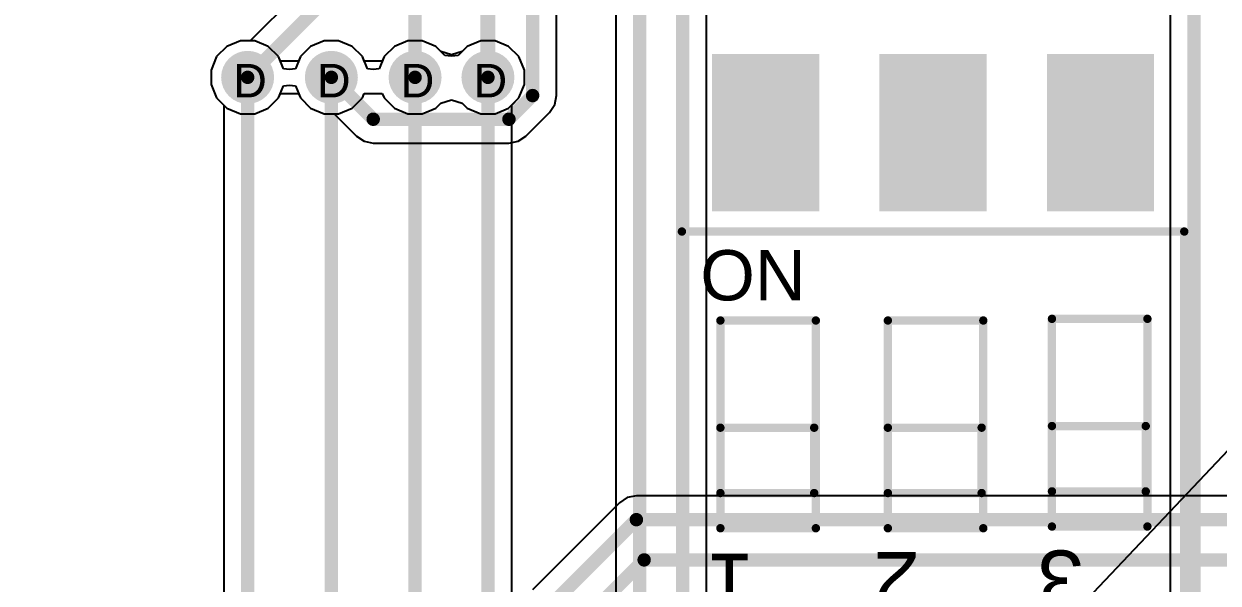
# Model space of a CAD drawing. Header units: inches. Extents: x 0 to 5032, y 0 to 5323.
# Drawn here: x 54.98 to 73.09, y 78.29 to 86.77 of the extents above; entities that cross this region are included whole.
import ezdxf

# ---------------------------------------------------------------- set-up
doc = ezdxf.new("R2010")
doc.units = ezdxf.units.IN
for name, color, linetype in [('Bottom Layer', 5, 'Continuous'), ('Bottom Solder', 6, 'Continuous'), ('Drill Drawing', 1, 'Continuous'), ('Layer 1', 16, 'Continuous'), ('Layer 2', 76, 'Continuous'), ('Top Layer', 1, 'Continuous'), ('Top Overlay', 2, 'Continuous'), ('Top Paste', 8, 'Continuous'), ('Top Solder', 216, 'Continuous'), ('Via Holes', 16, 'Continuous')]:
    doc.layers.add(name, color=color, linetype=linetype)
doc.styles.add('Arial', font='', dxfattribs={"height": 0.2})
doc.styles.get('Arial').set_extended_font_data('Arial')

# ---------------------------------------------------------------- blocks, each defined once
blk = doc.blocks.new('DSIC03LSGET_324')
at = {"layer": 'Top Layer'}
for points in [[(-5.642991, 3.302), (-3.356991, 3.302), (-3.356991, 1.778), (-5.642991, 1.778)], [(3.356991, 3.302), (5.642991, 3.302), (5.642991, 1.778), (3.356991, 1.778)], [(-5.642991, 0.762), (-3.356991, 0.762), (-3.356991, -0.762), (-5.642991, -0.762)], [(3.356991, 0.762), (5.642991, 0.762), (5.642991, -0.762), (3.356991, -0.762)], [(-5.642991, -1.778), (-3.356991, -1.778), (-3.356991, -3.302), (-5.642991, -3.302)], [(3.356991, -1.778), (5.642991, -1.778), (5.642991, -3.302), (3.356991, -3.302)]]:
    blk.add_hatch(color=1, dxfattribs=at).paths.add_polyline_path(points)
at = {"layer": 'Top Paste'}
for points in [[(-5.642991, 3.302), (-3.356991, 3.302), (-3.356991, 1.778), (-5.642991, 1.778)], [(3.356991, 3.302), (5.642991, 3.302), (5.642991, 1.778), (3.356991, 1.778)], [(-5.642991, 0.762), (-3.356991, 0.762), (-3.356991, -0.762), (-5.642991, -0.762)], [(3.356991, 0.762), (5.642991, 0.762), (5.642991, -0.762), (3.356991, -0.762)], [(-5.642991, -1.778), (-3.356991, -1.778), (-3.356991, -3.302), (-5.642991, -3.302)], [(3.356991, -1.778), (5.642991, -1.778), (5.642991, -3.302), (3.356991, -3.302)]]:
    blk.add_hatch(color=8, dxfattribs=at).paths.add_polyline_path(points)
at = {"layer": 'Top Solder'}
for points in [[(-5.693791, 3.3528), (-3.306191, 3.3528), (-3.306191, 1.7272), (-5.693791, 1.7272)], [(3.306191, 3.3528), (5.693791, 3.3528), (5.693791, 1.7272), (3.306191, 1.7272)], [(-5.693791, 0.8128), (-3.306191, 0.8128), (-3.306191, -0.8128), (-5.693791, -0.8128)], [(3.306191, 0.8128), (5.693791, 0.8128), (5.693791, -0.8128), (3.306191, -0.8128)], [(-5.693791, -1.7272), (-3.306191, -1.7272), (-3.306191, -3.3528), (-5.693791, -3.3528)], [(3.306191, -1.7272), (5.693791, -1.7272), (5.693791, -3.3528), (3.306191, -3.3528)]]:
    blk.add_hatch(color=216, dxfattribs=at).paths.add_polyline_path(points)
at = {"layer": 'Top Overlay'}
for points in [[(-2.999994, 3.81, 0.127, 0.127, 0), (2.999994, 3.81, 0.127, 0.127, 0)], [(-2.999994, 3.81, 0.127, 0.127, 0), (-2.999994, -3.81, 0.127, 0.127, 0)], [(2.999994, 3.81, 0.127, 0.127, 0), (2.999994, -3.81, 0.127, 0.127, 0)], [(-1.4986, 3.2258, 0.127, 0.127, 0), (-1.4986, 1.778, 0.127, 0.127, 0)], [(-1.4986, 3.2258, 0.127, 0.127, 0), (1.651, 3.2258, 0.127, 0.127, 0)], [(-0.9652, 3.2258, 0.127, 0.127, 0), (-0.9652, 1.8034, 0.127, 0.127, 0)], [(-0.9652, 3.2258, 0.127, 0.127, 0), (0.0254, 3.2258, 0.127, 0.127, 0)], [(0.0254, 3.2258, 0.127, 0.127, 0), (0.0254, 1.8034, 0.127, 0.127, 0)], [(1.651, 3.2258, 0.127, 0.127, 0), (1.651, 1.778, 0.127, 0.127, 0)], [(-1.4986, 1.778, 0.127, 0.127, 0), (1.651, 1.778, 0.127, 0.127, 0)], [(-0.9652, 1.8034, 0.127, 0.127, 0), (0.0254, 1.8034, 0.127, 0.127, 0)], [(-1.4986, 0.6858, 0.127, 0.127, 0), (-1.4986, -0.762, 0.127, 0.127, 0)], [(-1.4986, 0.6858, 0.127, 0.127, 0), (1.651, 0.6858, 0.127, 0.127, 0)], [(-0.9652, 0.6858, 0.127, 0.127, 0), (-0.9652, -0.7366, 0.127, 0.127, 0)], [(-0.9652, 0.6858, 0.127, 0.127, 0), (0.0254, 0.6858, 0.127, 0.127, 0)], [(0.0254, 0.6858, 0.127, 0.127, 0), (0.0254, -0.7366, 0.127, 0.127, 0)], [(1.651, 0.6858, 0.127, 0.127, 0), (1.651, -0.762, 0.127, 0.127, 0)], [(-1.4986, -0.762, 0.127, 0.127, 0), (1.651, -0.762, 0.127, 0.127, 0)], [(-0.9652, -0.7366, 0.127, 0.127, 0), (0.0254, -0.7366, 0.127, 0.127, 0)], [(-1.4732, -1.8034, 0.127, 0.127, 0), (-1.4732, -3.2512, 0.127, 0.127, 0)], [(-1.4732, -1.8034, 0.127, 0.127, 0), (1.6764, -1.8034, 0.127, 0.127, 0)], [(-0.9398, -1.8034, 0.127, 0.127, 0), (-0.9398, -3.2258, 0.127, 0.127, 0)], [(-0.9398, -1.8034, 0.127, 0.127, 0), (0.0508, -1.8034, 0.127, 0.127, 0)], [(0.0508, -1.8034, 0.127, 0.127, 0), (0.0508, -3.2258, 0.127, 0.127, 0)], [(1.6764, -1.8034, 0.127, 0.127, 0), (1.6764, -3.2512, 0.127, 0.127, 0)], [(-1.4732, -3.2512, 0.127, 0.127, 0), (1.6764, -3.2512, 0.127, 0.127, 0)], [(-0.9398, -3.2258, 0.127, 0.127, 0), (0.0508, -3.2258, 0.127, 0.127, 0)], [(-2.999994, -3.81, 0.127, 0.127, 0), (2.999994, -3.81, 0.127, 0.127, 0)]]:
    blk.add_lwpolyline(points, format="xyseb", dxfattribs=at)
for points in [[(-3.031744, 3.81, 0.0635, 0.0635, 1), (-2.968244, 3.81, 0.0635, 0.0635, 1)], [(-3.031744, 3.81, 0.0635, 0.0635, 1), (-2.968244, 3.81, 0.0635, 0.0635, 1)], [(2.968244, 3.81, 0.0635, 0.0635, 1), (3.031744, 3.81, 0.0635, 0.0635, 1)], [(2.968244, 3.81, 0.0635, 0.0635, 1), (3.031744, 3.81, 0.0635, 0.0635, 1)], [(-1.53035, 3.2258, 0.0635, 0.0635, 1), (-1.46685, 3.2258, 0.0635, 0.0635, 1)], [(-1.53035, 3.2258, 0.0635, 0.0635, 1), (-1.46685, 3.2258, 0.0635, 0.0635, 1)], [(-0.99695, 3.2258, 0.0635, 0.0635, 1), (-0.93345, 3.2258, 0.0635, 0.0635, 1)], [(-0.99695, 3.2258, 0.0635, 0.0635, 1), (-0.93345, 3.2258, 0.0635, 0.0635, 1)], [(-0.00635, 3.2258, 0.0635, 0.0635, 1), (0.05715, 3.2258, 0.0635, 0.0635, 1)], [(-0.00635, 3.2258, 0.0635, 0.0635, 1), (0.05715, 3.2258, 0.0635, 0.0635, 1)], [(1.61925, 3.2258, 0.0635, 0.0635, 1), (1.68275, 3.2258, 0.0635, 0.0635, 1)], [(1.61925, 3.2258, 0.0635, 0.0635, 1), (1.68275, 3.2258, 0.0635, 0.0635, 1)], [(-1.53035, 1.778, 0.0635, 0.0635, 1), (-1.46685, 1.778, 0.0635, 0.0635, 1)], [(-1.53035, 1.778, 0.0635, 0.0635, 1), (-1.46685, 1.778, 0.0635, 0.0635, 1)], [(-0.99695, 1.8034, 0.0635, 0.0635, 1), (-0.93345, 1.8034, 0.0635, 0.0635, 1)], [(-0.99695, 1.8034, 0.0635, 0.0635, 1), (-0.93345, 1.8034, 0.0635, 0.0635, 1)], [(-0.00635, 1.8034, 0.0635, 0.0635, 1), (0.05715, 1.8034, 0.0635, 0.0635, 1)], [(-0.00635, 1.8034, 0.0635, 0.0635, 1), (0.05715, 1.8034, 0.0635, 0.0635, 1)], [(1.61925, 1.778, 0.0635, 0.0635, 1), (1.68275, 1.778, 0.0635, 0.0635, 1)], [(1.61925, 1.778, 0.0635, 0.0635, 1), (1.68275, 1.778, 0.0635, 0.0635, 1)], [(-1.53035, 0.6858, 0.0635, 0.0635, 1), (-1.46685, 0.6858, 0.0635, 0.0635, 1)], [(-1.53035, 0.6858, 0.0635, 0.0635, 1), (-1.46685, 0.6858, 0.0635, 0.0635, 1)], [(-0.99695, 0.6858, 0.0635, 0.0635, 1), (-0.93345, 0.6858, 0.0635, 0.0635, 1)], [(-0.99695, 0.6858, 0.0635, 0.0635, 1), (-0.93345, 0.6858, 0.0635, 0.0635, 1)], [(-0.00635, 0.6858, 0.0635, 0.0635, 1), (0.05715, 0.6858, 0.0635, 0.0635, 1)], [(-0.00635, 0.6858, 0.0635, 0.0635, 1), (0.05715, 0.6858, 0.0635, 0.0635, 1)], [(1.61925, 0.6858, 0.0635, 0.0635, 1), (1.68275, 0.6858, 0.0635, 0.0635, 1)], [(1.61925, 0.6858, 0.0635, 0.0635, 1), (1.68275, 0.6858, 0.0635, 0.0635, 1)], [(-1.53035, -0.762, 0.0635, 0.0635, 1), (-1.46685, -0.762, 0.0635, 0.0635, 1)], [(-1.53035, -0.762, 0.0635, 0.0635, 1), (-1.46685, -0.762, 0.0635, 0.0635, 1)], [(-0.99695, -0.7366, 0.0635, 0.0635, 1), (-0.93345, -0.7366, 0.0635, 0.0635, 1)], [(-0.99695, -0.7366, 0.0635, 0.0635, 1), (-0.93345, -0.7366, 0.0635, 0.0635, 1)], [(-0.00635, -0.7366, 0.0635, 0.0635, 1), (0.05715, -0.7366, 0.0635, 0.0635, 1)], [(-0.00635, -0.7366, 0.0635, 0.0635, 1), (0.05715, -0.7366, 0.0635, 0.0635, 1)], [(1.61925, -0.762, 0.0635, 0.0635, 1), (1.68275, -0.762, 0.0635, 0.0635, 1)], [(1.61925, -0.762, 0.0635, 0.0635, 1), (1.68275, -0.762, 0.0635, 0.0635, 1)], [(-1.50495, -1.8034, 0.0635, 0.0635, 1), (-1.44145, -1.8034, 0.0635, 0.0635, 1)], [(-1.50495, -1.8034, 0.0635, 0.0635, 1), (-1.44145, -1.8034, 0.0635, 0.0635, 1)], [(-0.97155, -1.8034, 0.0635, 0.0635, 1), (-0.90805, -1.8034, 0.0635, 0.0635, 1)], [(-0.97155, -1.8034, 0.0635, 0.0635, 1), (-0.90805, -1.8034, 0.0635, 0.0635, 1)], [(0.01905, -1.8034, 0.0635, 0.0635, 1), (0.08255, -1.8034, 0.0635, 0.0635, 1)], [(0.01905, -1.8034, 0.0635, 0.0635, 1), (0.08255, -1.8034, 0.0635, 0.0635, 1)], [(1.64465, -1.8034, 0.0635, 0.0635, 1), (1.70815, -1.8034, 0.0635, 0.0635, 1)], [(1.64465, -1.8034, 0.0635, 0.0635, 1), (1.70815, -1.8034, 0.0635, 0.0635, 1)], [(-1.50495, -3.2512, 0.0635, 0.0635, 1), (-1.44145, -3.2512, 0.0635, 0.0635, 1)], [(-1.50495, -3.2512, 0.0635, 0.0635, 1), (-1.44145, -3.2512, 0.0635, 0.0635, 1)], [(-0.97155, -3.2258, 0.0635, 0.0635, 1), (-0.90805, -3.2258, 0.0635, 0.0635, 1)], [(-0.97155, -3.2258, 0.0635, 0.0635, 1), (-0.90805, -3.2258, 0.0635, 0.0635, 1)], [(0.01905, -3.2258, 0.0635, 0.0635, 1), (0.08255, -3.2258, 0.0635, 0.0635, 1)], [(0.01905, -3.2258, 0.0635, 0.0635, 1), (0.08255, -3.2258, 0.0635, 0.0635, 1)], [(1.64465, -3.2512, 0.0635, 0.0635, 1), (1.70815, -3.2512, 0.0635, 0.0635, 1)], [(1.64465, -3.2512, 0.0635, 0.0635, 1), (1.70815, -3.2512, 0.0635, 0.0635, 1)], [(-3.031744, -3.81, 0.0635, 0.0635, 1), (-2.968244, -3.81, 0.0635, 0.0635, 1)], [(-3.031744, -3.81, 0.0635, 0.0635, 1), (-2.968244, -3.81, 0.0635, 0.0635, 1)], [(2.968244, -3.81, 0.0635, 0.0635, 1), (3.031744, -3.81, 0.0635, 0.0635, 1)], [(2.968244, -3.81, 0.0635, 0.0635, 1), (3.031744, -3.81, 0.0635, 0.0635, 1)]]:
    blk.add_lwpolyline(points, format="xyseb", close=True, dxfattribs=at)
at = {"layer": 'Top Overlay', "style": 'Arial'}
for s, height, rotation, p in [('ON', 0.762, 270, (1.9558, 3.5306)), ('1', 0.899998, 90, (-1.886793, 2.717808)), ('2', 0.899998, 90, (-1.861393, 0.203208)), ('3', 0.899998, 90, (-1.835993, -2.285992))]:
    blk.add_text(s, height=height, rotation=rotation, dxfattribs=at).set_placement(p)

msp = doc.modelspace()

# ---------------------------------------------------------------- hatches: boundary and pattern name
at = {"layer": 'Bottom Layer'}
h = msp.add_hatch(color=5, dxfattribs=at)
edge = h.paths.add_edge_path()
edge.add_arc((58.371, 85.956), 0.3, 0, 360)
h = msp.add_hatch(color=5, dxfattribs=at)
edge = h.paths.add_edge_path()
edge.add_arc((59.641, 85.956), 0.3, 0, 360)
h = msp.add_hatch(color=5, dxfattribs=at)
edge = h.paths.add_edge_path()
edge.add_arc((60.911, 85.956), 0.3, 0, 360)
h = msp.add_hatch(color=5, dxfattribs=at)
edge = h.paths.add_edge_path()
edge.add_arc((62.016, 85.956), 0.3, 0, 360)
at = {"layer": 'Bottom Solder'}
h = msp.add_hatch(color=6, dxfattribs=at)
edge = h.paths.add_edge_path()
edge.add_arc((58.371, 85.956), 0.402, 0, 360)
h = msp.add_hatch(color=6, dxfattribs=at)
edge = h.paths.add_edge_path()
edge.add_arc((59.641, 85.956), 0.402, 0, 360)
h = msp.add_hatch(color=6, dxfattribs=at)
edge = h.paths.add_edge_path()
edge.add_arc((60.911, 85.956), 0.402, 0, 360)
h = msp.add_hatch(color=6, dxfattribs=at)
edge = h.paths.add_edge_path()
edge.add_arc((62.016, 85.956), 0.402, 0, 360)
at = {"layer": 'Layer 1'}
h = msp.add_hatch(color=16, dxfattribs=at)
edge = h.paths.add_edge_path()
edge.add_arc((58.371, 85.956), 0.3, 0, 360)
h = msp.add_hatch(color=16, dxfattribs=at)
edge = h.paths.add_edge_path()
edge.add_arc((59.641, 85.956), 0.3, 0, 360)
h = msp.add_hatch(color=16, dxfattribs=at)
edge = h.paths.add_edge_path()
edge.add_arc((60.911, 85.956), 0.3, 0, 360)
h = msp.add_hatch(color=16, dxfattribs=at)
edge = h.paths.add_edge_path()
edge.add_arc((62.016, 85.956), 0.3, 0, 360)
at = {"layer": 'Layer 2'}
h = msp.add_hatch(color=76, dxfattribs=at)
edge = h.paths.add_edge_path()
edge.add_arc((58.371, 85.956), 0.3, 0, 360)
h = msp.add_hatch(color=76, dxfattribs=at)
edge = h.paths.add_edge_path()
edge.add_arc((59.641, 85.956), 0.3, 0, 360)
h = msp.add_hatch(color=76, dxfattribs=at)
edge = h.paths.add_edge_path()
edge.add_arc((60.911, 85.956), 0.3, 0, 360)
h = msp.add_hatch(color=76, dxfattribs=at)
edge = h.paths.add_edge_path()
edge.add_arc((62.016, 85.956), 0.3, 0, 360)
at = {"layer": 'Top Layer'}
h = msp.add_hatch(color=1, dxfattribs=at)
edge = h.paths.add_edge_path()
edge.add_arc((58.371, 85.956), 0.3, 0, 360)
h = msp.add_hatch(color=1, dxfattribs=at)
edge = h.paths.add_edge_path()
edge.add_arc((59.641, 85.956), 0.3, 0, 360)
h = msp.add_hatch(color=1, dxfattribs=at)
edge = h.paths.add_edge_path()
edge.add_arc((60.911, 85.956), 0.3, 0, 360)
h = msp.add_hatch(color=1, dxfattribs=at)
edge = h.paths.add_edge_path()
edge.add_arc((62.016, 85.956), 0.3, 0, 360)
at = {"layer": 'Top Solder'}
h = msp.add_hatch(color=216, dxfattribs=at)
edge = h.paths.add_edge_path()
edge.add_arc((58.371, 85.956), 0.402, 0, 360)
h = msp.add_hatch(color=216, dxfattribs=at)
edge = h.paths.add_edge_path()
edge.add_arc((59.641, 85.956), 0.402, 0, 360)
h = msp.add_hatch(color=216, dxfattribs=at)
edge = h.paths.add_edge_path()
edge.add_arc((60.911, 85.956), 0.402, 0, 360)
h = msp.add_hatch(color=216, dxfattribs=at)
edge = h.paths.add_edge_path()
edge.add_arc((62.016, 85.956), 0.402, 0, 360)
at = {"layer": 'Via Holes'}
h = msp.add_hatch(color=7, dxfattribs=at)
edge = h.paths.add_edge_path()
edge.add_arc((58.371, 85.956), 0.15, 0, 360)
h = msp.add_hatch(color=7, dxfattribs=at)
edge = h.paths.add_edge_path()
edge.add_arc((59.641, 85.956), 0.15, 0, 360)
h = msp.add_hatch(color=7, dxfattribs=at)
edge = h.paths.add_edge_path()
edge.add_arc((60.911, 85.956), 0.15, 0, 360)
h = msp.add_hatch(color=7, dxfattribs=at)
edge = h.paths.add_edge_path()
edge.add_arc((62.016, 85.956), 0.15, 0, 360)

# ---------------------------------------------------------------- linework, layer by layer
at = {"layer": 'Bottom Layer'}
for p, q in [((63.057, 85.68), (63.057, 100.167)), ((65.333, 68.954), (65.333, 95.748)), ((63.955, 95.316), (63.955, 68.9)), ((72.362, 94.67), (72.362, 75.483)), ((59.429, 87.527), (58.412, 86.51)), ((58.057, 86.426), (57.901, 86.27)), ((58.261, 86.51), (58.057, 86.426)), ((58.412, 86.51), (58.261, 86.51)), ((57.901, 86.27), (57.817, 86.067)), ((57.817, 86.067), (57.817, 85.846)), ((57.817, 85.846), (57.901, 85.643)), ((58.841, 85.643), (58.917, 85.827)), ((58.917, 85.827), (59.006, 85.837)), ((59.006, 85.837), (59.095, 85.827)), ((59.095, 85.827), (59.171, 85.643)), ((57.901, 85.643), (58.057, 85.487)), ((58.685, 85.487), (58.841, 85.643)), ((59.171, 85.643), (59.327, 85.487)), ((62.95, 85.424), (63.029, 85.542)), ((63.029, 85.542), (63.057, 85.68)), ((63.057, 85.68), (63.057, 85.68)), ((58.057, 85.487), (58.261, 85.402)), ((58.261, 85.402), (58.481, 85.402)), ((58.481, 85.402), (58.685, 85.487)), ((59.327, 85.487), (59.531, 85.402)), ((59.531, 85.402), (59.682, 85.402)), ((59.682, 85.402), (60.02, 85.065)), ((62.591, 85.065), (62.95, 85.424)), ((62.95, 85.424), (62.95, 85.424)), ((60.02, 85.065), (60.02, 85.065)), ((60.02, 85.065), (60.137, 84.986)), ((60.137, 84.986), (60.276, 84.959)), ((60.276, 84.959), (62.335, 84.959)), ((62.335, 84.959), (62.474, 84.986)), ((62.335, 84.959), (62.335, 84.959)), ((62.474, 84.986), (62.591, 85.065))]:
    msp.add_line(p, q, dxfattribs=at)
for points in [[(60.911, 85.956, 0.203, 0.203, 0), (60.911, 104.504, 0.203, 0.203, 0)], [(62.016, 85.956, 0.229, 0.229, 0), (62.016, 102.506, 0.229, 0.229, 0)], [(62.694, 85.68, 0.203, 0.203, 0), (62.694, 102.299, 0.203, 0.203, 0)], [(64.318, 68.9, 0.203, 0.203, 0), (64.318, 95.737, 0.203, 0.203, 0)], [(64.971, 68.803, 0.203, 0.203, 0), (64.971, 95.898, 0.203, 0.203, 0)], [(72.724, 70.526, 0.203, 0.203, 0), (72.724, 94.67, 0.203, 0.203, 0)], [(58.371, 85.956, 0.203, 0.203, 0), (59.791, 87.376, 0.203, 0.203, 0)], [(59.641, 85.956, 0.203, 0.203, 0), (60.276, 85.321, 0.203, 0.203, 0)], [(62.335, 85.321, 0.203, 0.203, 0), (62.694, 85.68, 0.203, 0.203, 0)], [(60.276, 85.321, 0.203, 0.203, 0), (62.335, 85.321, 0.203, 0.203, 0)]]:
    msp.add_lwpolyline(points, format="xyseb", dxfattribs=at)
for points in [[(58.32, 85.956, 0.102, 0.102, 1), (58.422, 85.956, 0.102, 0.102, 1)], [(59.59, 85.956, 0.102, 0.102, 1), (59.692, 85.956, 0.102, 0.102, 1)], [(60.86, 85.956, 0.102, 0.102, 1), (60.962, 85.956, 0.102, 0.102, 1)], [(61.959, 85.956, 0.114, 0.114, 1), (62.073, 85.956, 0.114, 0.114, 1)], [(62.643, 85.68, 0.102, 0.102, 1), (62.745, 85.68, 0.102, 0.102, 1)], [(62.643, 85.68, 0.102, 0.102, 1), (62.745, 85.68, 0.102, 0.102, 1)], [(60.225, 85.321, 0.102, 0.102, 1), (60.327, 85.321, 0.102, 0.102, 1)], [(60.225, 85.321, 0.102, 0.102, 1), (60.327, 85.321, 0.102, 0.102, 1)], [(62.284, 85.321, 0.102, 0.102, 1), (62.386, 85.321, 0.102, 0.102, 1)], [(62.284, 85.321, 0.102, 0.102, 1), (62.386, 85.321, 0.102, 0.102, 1)]]:
    msp.add_lwpolyline(points, format="xyseb", close=True, dxfattribs=at)
at = {"layer": 'Layer 1'}
for p, q in [((58.057, 86.426), (57.901, 86.27)), ((58.261, 86.51), (58.057, 86.426)), ((58.481, 86.51), (58.261, 86.51)), ((58.685, 86.426), (58.481, 86.51)), ((58.841, 86.27), (58.685, 86.426)), ((59.327, 86.426), (59.171, 86.27)), ((59.531, 86.51), (59.327, 86.426)), ((59.751, 86.51), (59.531, 86.51)), ((59.955, 86.426), (59.751, 86.51)), ((60.111, 86.27), (59.955, 86.426)), ((60.597, 86.426), (60.441, 86.27)), ((60.801, 86.51), (60.597, 86.426)), ((61.021, 86.51), (60.801, 86.51)), ((61.225, 86.426), (61.021, 86.51)), ((61.303, 86.348), (61.225, 86.426)), ((61.702, 86.426), (61.624, 86.348)), ((61.906, 86.51), (61.702, 86.426)), ((62.126, 86.51), (61.906, 86.51)), ((62.33, 86.426), (62.126, 86.51)), ((62.486, 86.27), (62.33, 86.426)), ((57.901, 86.27), (57.817, 86.067)), ((58.869, 86.203), (58.841, 86.27)), ((59.171, 86.27), (59.144, 86.203)), ((60.139, 86.203), (60.111, 86.27)), ((60.441, 86.27), (60.414, 86.203)), ((61.464, 86.297), (61.303, 86.348)), ((61.624, 86.348), (61.464, 86.297)), ((62.57, 86.067), (62.486, 86.27)), ((57.817, 86.067), (57.817, 85.846)), ((59.144, 86.203), (58.869, 86.203)), ((60.414, 86.203), (60.139, 86.203)), ((62.57, 85.846), (62.57, 86.067)), ((57.817, 85.846), (57.901, 85.643)), ((58.841, 85.643), (58.869, 85.71)), ((58.869, 85.71), (59.144, 85.71)), ((59.144, 85.71), (59.171, 85.643)), ((60.111, 85.643), (60.139, 85.71)), ((60.139, 85.71), (60.414, 85.71)), ((60.414, 85.71), (60.441, 85.643)), ((62.486, 85.643), (62.57, 85.846)), ((57.901, 85.643), (58.057, 85.487)), ((58.685, 85.487), (58.841, 85.643)), ((59.171, 85.643), (59.327, 85.487)), ((59.955, 85.487), (60.111, 85.643)), ((60.441, 85.643), (60.597, 85.487)), ((61.225, 85.487), (61.303, 85.565)), ((61.303, 85.565), (61.464, 85.616)), ((61.464, 85.616), (61.624, 85.565)), ((61.624, 85.565), (61.702, 85.487)), ((62.33, 85.487), (62.486, 85.643)), ((58.057, 85.487), (58.261, 85.402)), ((58.261, 85.402), (58.481, 85.402)), ((58.481, 85.402), (58.685, 85.487)), ((59.327, 85.487), (59.531, 85.402)), ((59.531, 85.402), (59.751, 85.402)), ((59.751, 85.402), (59.955, 85.487)), ((60.597, 85.487), (60.801, 85.402)), ((60.801, 85.402), (61.021, 85.402)), ((61.021, 85.402), (61.225, 85.487)), ((61.702, 85.487), (61.906, 85.402)), ((61.906, 85.402), (62.126, 85.402)), ((62.126, 85.402), (62.33, 85.487))]:
    msp.add_line(p, q, dxfattribs=at)
at = {"layer": 'Layer 2'}
for p, q in [((58.057, 86.426), (57.901, 86.27)), ((58.261, 86.51), (58.057, 86.426)), ((58.481, 86.51), (58.261, 86.51)), ((58.685, 86.426), (58.481, 86.51)), ((58.841, 86.27), (58.685, 86.426)), ((59.327, 86.426), (59.171, 86.27)), ((59.531, 86.51), (59.327, 86.426)), ((59.751, 86.51), (59.531, 86.51)), ((59.955, 86.426), (59.751, 86.51)), ((60.111, 86.27), (59.955, 86.426)), ((60.597, 86.426), (60.441, 86.27)), ((60.801, 86.51), (60.597, 86.426)), ((61.021, 86.51), (60.801, 86.51)), ((61.225, 86.426), (61.021, 86.51)), ((61.303, 86.348), (61.225, 86.426)), ((61.702, 86.426), (61.624, 86.348)), ((61.906, 86.51), (61.702, 86.426)), ((62.126, 86.51), (61.906, 86.51)), ((62.33, 86.426), (62.126, 86.51)), ((62.486, 86.27), (62.33, 86.426)), ((57.901, 86.27), (57.817, 86.067)), ((58.869, 86.203), (58.841, 86.27)), ((59.171, 86.27), (59.144, 86.203)), ((60.139, 86.203), (60.111, 86.27)), ((60.441, 86.27), (60.414, 86.203)), ((61.464, 86.297), (61.303, 86.348)), ((61.624, 86.348), (61.464, 86.297)), ((62.57, 86.067), (62.486, 86.27)), ((57.817, 86.067), (57.817, 85.846)), ((59.144, 86.203), (58.869, 86.203)), ((60.414, 86.203), (60.139, 86.203)), ((62.57, 85.846), (62.57, 86.067)), ((57.817, 85.846), (57.901, 85.643)), ((58.841, 85.643), (58.869, 85.71)), ((58.869, 85.71), (59.144, 85.71)), ((59.144, 85.71), (59.171, 85.643)), ((60.111, 85.643), (60.139, 85.71)), ((60.139, 85.71), (60.414, 85.71)), ((60.414, 85.71), (60.441, 85.643)), ((62.486, 85.643), (62.57, 85.846)), ((57.901, 85.643), (58.057, 85.487)), ((58.685, 85.487), (58.841, 85.643)), ((59.171, 85.643), (59.327, 85.487)), ((59.955, 85.487), (60.111, 85.643)), ((60.441, 85.643), (60.597, 85.487)), ((61.225, 85.487), (61.303, 85.565)), ((61.303, 85.565), (61.464, 85.616)), ((61.464, 85.616), (61.624, 85.565)), ((61.624, 85.565), (61.702, 85.487)), ((62.33, 85.487), (62.486, 85.643)), ((58.057, 85.487), (58.261, 85.402)), ((58.261, 85.402), (58.481, 85.402)), ((58.481, 85.402), (58.685, 85.487)), ((59.327, 85.487), (59.531, 85.402)), ((59.531, 85.402), (59.751, 85.402)), ((59.751, 85.402), (59.955, 85.487)), ((60.597, 85.487), (60.801, 85.402)), ((60.801, 85.402), (61.021, 85.402)), ((61.021, 85.402), (61.225, 85.487)), ((61.702, 85.487), (61.906, 85.402)), ((61.906, 85.402), (62.126, 85.402)), ((62.126, 85.402), (62.33, 85.487))]:
    msp.add_line(p, q, dxfattribs=at)
at = {"layer": 'Top Layer'}
for p, q in [((58.057, 86.426), (57.901, 86.27)), ((58.261, 86.51), (58.057, 86.426)), ((58.481, 86.51), (58.261, 86.51)), ((58.685, 86.426), (58.481, 86.51)), ((58.841, 86.27), (58.685, 86.426)), ((59.327, 86.426), (59.171, 86.27)), ((59.531, 86.51), (59.327, 86.426)), ((59.751, 86.51), (59.531, 86.51)), ((59.955, 86.426), (59.751, 86.51)), ((60.111, 86.27), (59.955, 86.426)), ((60.597, 86.426), (60.441, 86.27)), ((60.801, 86.51), (60.597, 86.426)), ((61.021, 86.51), (60.801, 86.51)), ((61.225, 86.426), (61.021, 86.51)), ((61.362, 86.289), (61.225, 86.426)), ((61.702, 86.426), (61.565, 86.289)), ((61.906, 86.51), (61.702, 86.426)), ((62.126, 86.51), (61.906, 86.51)), ((62.33, 86.426), (62.126, 86.51)), ((62.486, 86.27), (62.33, 86.426)), ((57.901, 86.27), (57.817, 86.067)), ((58.917, 86.086), (58.841, 86.27)), ((59.171, 86.27), (59.095, 86.086)), ((60.187, 86.086), (60.111, 86.27)), ((60.441, 86.27), (60.365, 86.086)), ((61.464, 86.279), (61.362, 86.289)), ((61.565, 86.289), (61.464, 86.279)), ((62.57, 86.067), (62.486, 86.27)), ((57.817, 86.067), (57.817, 85.846)), ((59.006, 86.076), (58.917, 86.086)), ((59.095, 86.086), (59.006, 86.076)), ((60.276, 86.076), (60.187, 86.086)), ((60.365, 86.086), (60.276, 86.076)), ((62.57, 85.846), (62.57, 86.067)), ((57.817, 85.846), (57.901, 85.643)), ((62.486, 85.643), (62.57, 85.846)), ((57.901, 85.643), (58.009, 85.536)), ((58.009, 85.536), (58.009, 71.433)), ((62.379, 85.536), (62.486, 85.643)), ((62.379, 69.879), (62.379, 85.536)), ((64.129, 79.584), (64.011, 79.505)), ((64.268, 79.612), (64.129, 79.584)), ((76.119, 79.612), (64.268, 79.612)), ((64.268, 79.612), (64.268, 79.612)), ((64.011, 79.505), (62.693, 78.187))]:
    msp.add_line(p, q, dxfattribs=at)
for points in [[(58.371, 70.529, 0.203, 0.203, 0), (58.371, 85.956, 0.203, 0.203, 0)], [(59.641, 70.529, 0.203, 0.203, 0), (59.641, 85.956, 0.203, 0.203, 0)], [(60.911, 70.529, 0.203, 0.203, 0), (60.911, 85.956, 0.203, 0.203, 0)], [(62.016, 69.879, 0.203, 0.203, 0), (62.016, 85.956, 0.203, 0.203, 0)], [(62.95, 77.931, 0.203, 0.203, 0), (64.268, 79.249, 0.203, 0.203, 0)], [(64.268, 79.249, 0.203, 0.203, 0), (76.539, 79.249, 0.203, 0.203, 0)], [(63.464, 77.718, 0.203, 0.203, 0), (64.386, 78.639, 0.203, 0.203, 0)], [(64.386, 78.639, 0.203, 0.203, 0), (76.987, 78.639, 0.203, 0.203, 0)]]:
    msp.add_lwpolyline(points, format="xyseb", dxfattribs=at)
for points in [[(58.32, 85.956, 0.102, 0.102, 1), (58.422, 85.956, 0.102, 0.102, 1)], [(59.59, 85.956, 0.102, 0.102, 1), (59.692, 85.956, 0.102, 0.102, 1)], [(60.86, 85.956, 0.102, 0.102, 1), (60.962, 85.956, 0.102, 0.102, 1)], [(61.965, 85.956, 0.102, 0.102, 1), (62.067, 85.956, 0.102, 0.102, 1)], [(64.217, 79.249, 0.102, 0.102, 1), (64.319, 79.249, 0.102, 0.102, 1)], [(64.217, 79.249, 0.102, 0.102, 1), (64.319, 79.249, 0.102, 0.102, 1)], [(64.335, 78.639, 0.102, 0.102, 1), (64.436, 78.639, 0.102, 0.102, 1)], [(64.335, 78.639, 0.102, 0.102, 1), (64.436, 78.639, 0.102, 0.102, 1)]]:
    msp.add_lwpolyline(points, format="xyseb", close=True, dxfattribs=at)
at = {"layer": 'Top Solder'}
msp.add_line((3.115, 6.162), (5032.339, 5323.237), dxfattribs=at)

# ---------------------------------------------------------------- block references
at = {"rotation": 90}
msp.add_blockref('DSIC03LSGET_324', (68.768, 80.618), dxfattribs=at)

# ---------------------------------------------------------------- texts
at = {"layer": 'Drill Drawing', "style": 'Arial'}
for p in [(58.151, 85.652), (59.421, 85.652), (60.691, 85.652), (61.796, 85.652)]:
    msp.add_text('D', height=0.508, dxfattribs=at).set_placement(p)

doc.saveas('drawing.dxf')
